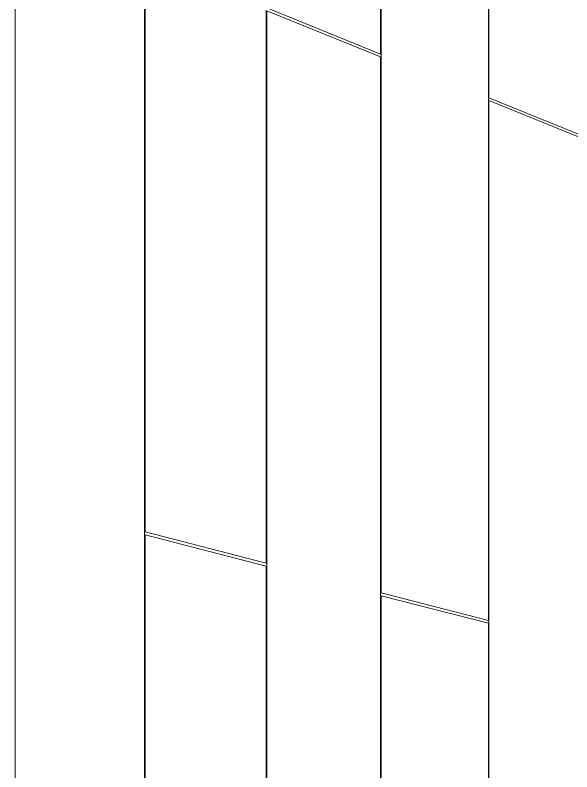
# Model space of a CAD drawing. Header units: inches. Extents: x 30681 to 92461, y -36095 to 66.
# Drawn here: x 30682.2146 to 30682.258, y 60.0601 to 60.1192 of the extents above; entities that cross this region are included whole.
import ezdxf

# ---------------------------------------------------------------- set-up
doc = ezdxf.new("R2010")
doc.units = ezdxf.units.IN
doc.header["$MEASUREMENT"] = 0
doc.layers.add('A-WALL-PATT', color=111, linetype='Continuous', lineweight=13)
doc.layers.add('L-SITE-WALL', color=31, linetype='Continuous', lineweight=13)

# ---------------------------------------------------------------- blocks, each defined once
blk = doc.blocks.new('FP_1-Entrance - Clinic')
at = {"layer": 'A-WALL-PATT', "lineweight": 9}
for p, q in [((30682.243096, 60.116191), (30682.243096, 60.158046)), ((30682.243141, 60.115955), (30682.243141, 60.158021)), ((30682.251508, 60.112572), (30682.251508, 60.153411)), ((30682.25155, 60.112766), (30682.25155, 60.153388)), ((30682.214563, 60.035233), (30682.214563, 60.12751)), ((30682.22465, 60.034106), (30682.22465, 60.123431)), ((30682.224701, 60.078872), (30682.224701, 60.123411)), ((30682.234161, 60.076427), (30682.234161, 60.119586)), ((30682.234208, 60.119792), (30682.243096, 60.116191)), ((30682.243096, 60.115973), (30682.234208, 60.119567)), ((30682.234208, 60.033038), (30682.234208, 60.119567)), ((30682.243096, 60.032045), (30682.243096, 60.115973)), ((30682.243141, 60.074106), (30682.243141, 60.115955)), ((30682.251508, 60.071944), (30682.251508, 60.112572)), ((30682.25155, 60.112766), (30682.25944, 60.10957)), ((30682.25155, 60.112555), (30682.25944, 60.109365)), ((30682.25155, 60.031101), (30682.25155, 60.112555)), ((30682.234161, 60.076427), (30682.224701, 60.078872)), ((30682.224701, 60.07864), (30682.234161, 60.076202)), ((30682.224701, 59.989329), (30682.224701, 60.07864)), ((30682.234161, 59.98966), (30682.234161, 60.076202)), ((30682.251508, 60.071944), (30682.243141, 60.074106)), ((30682.243141, 60.073889), (30682.251508, 60.071733)), ((30682.243141, 59.989974), (30682.243141, 60.073889)), ((30682.251508, 59.990266), (30682.251508, 60.071733))]:
    blk.add_line(p, q, dxfattribs=at)

msp = doc.modelspace()

# ---------------------------------------------------------------- block references
at = {"layer": 'L-SITE-WALL', "lineweight": 9}
msp.add_blockref('FP_1-Entrance - Clinic', (0, 0), dxfattribs=at)

doc.saveas('drawing.dxf')
